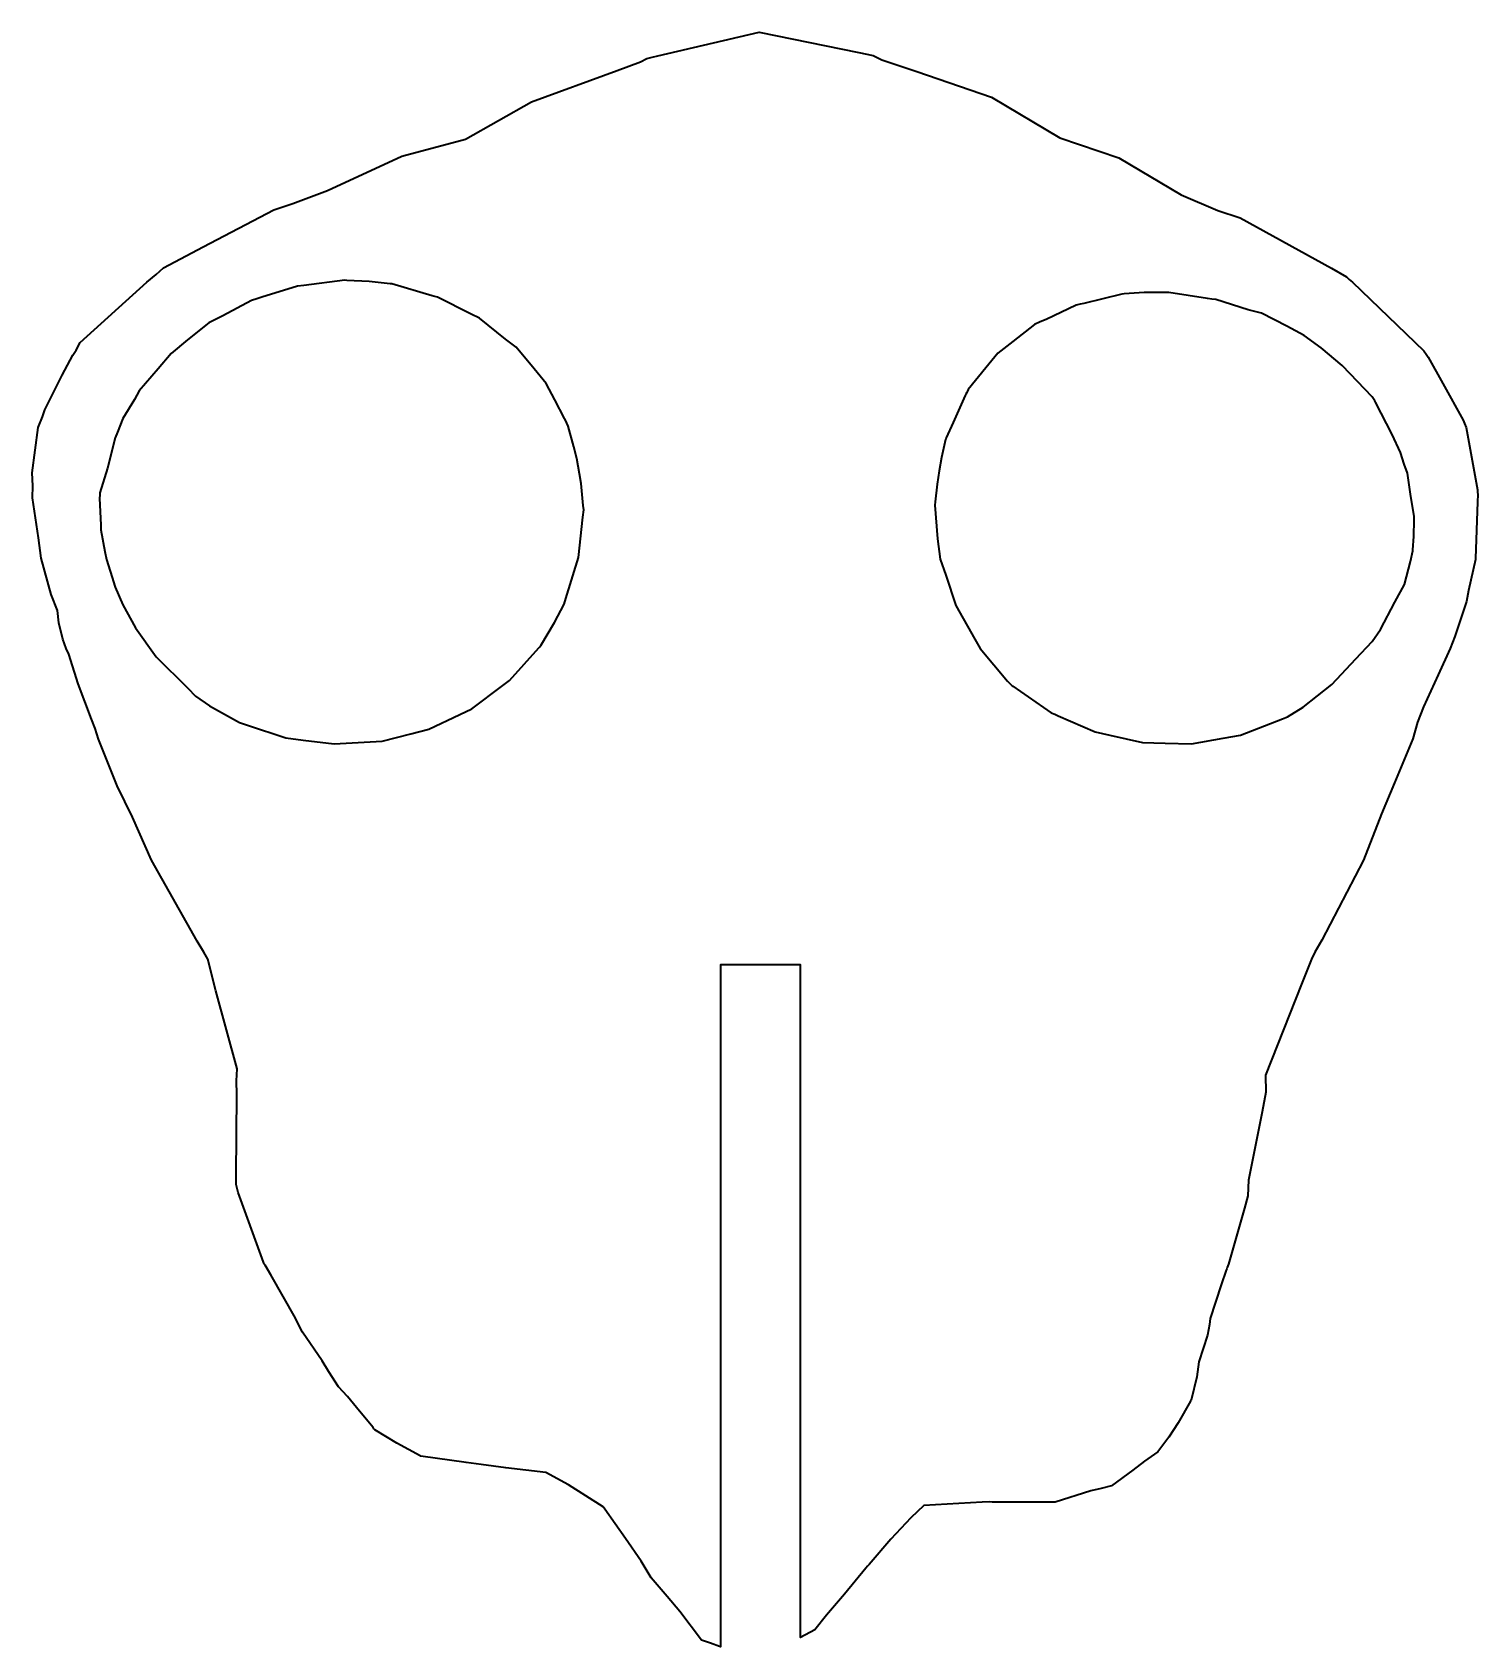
# Model space of a CAD drawing. Header units: millimetres. Extents: x -536 to 536, y -542 to 542.
# Drawn here: x -146.2 to -91.9, y -500.5 to -439.9 of the extents above; entities that cross this region are included whole.
import ezdxf

# ---------------------------------------------------------------- set-up
doc = ezdxf.new("R2010")
doc.units = ezdxf.units.MM
doc.header["$MEASUREMENT"] = 0
doc.layers.add('layer 1', color=7, linetype='Continuous')

msp = doc.modelspace()

# ---------------------------------------------------------------- linework, layer by layer
at = {"layer": 'layer 1', "color": 250, "lineweight": 35}
for points, knots in [([(-135.2947, -489.7614), (-135.2947, -489.7614), (-135.0386, -490.176), (-135.0386, -490.176), (-135.0386, -490.176), (-135.0386, -490.176), (-134.6779, -490.7438), (-134.6779, -490.7438), (-134.6779, -490.7438), (-134.6779, -490.7438), (-134.3505, -491.0964), (-134.3505, -491.0964), (-134.3505, -491.0964), (-134.3505, -491.0964), (-133.8881, -491.6523), (-133.8881, -491.6523), (-133.8881, -491.6523), (-133.8881, -491.6523), (-133.3821, -492.2698), (-133.3821, -492.2698), (-133.3821, -492.2698), (-133.3821, -492.2698), (-133.3525, -492.3122), (-133.3525, -492.3122), (-133.3525, -492.3122), (-133.3525, -492.3122), (-133.3228, -492.3546), (-133.3228, -492.3546), (-133.3228, -492.3546), (-133.3228, -492.3546), (-132.4938, -492.8572), (-132.4938, -492.8572), (-132.4938, -492.8572), (-132.4938, -492.8572), (-131.6134, -493.331), (-131.6134, -493.331), (-131.6134, -493.331), (-131.6134, -493.331), (-131.6019, -493.338), (-131.6019, -493.338), (-131.6019, -493.338), (-131.6019, -493.338), (-131.5903, -493.3449), (-131.5903, -493.3449), (-131.5903, -493.3449), (-131.5903, -493.3449), (-129.8952, -493.5765), (-129.8952, -493.5765), (-129.8952, -493.5765), (-129.8952, -493.5765), (-129.3254, -493.6535), (-129.3254, -493.6535), (-129.3254, -493.6535), (-129.3254, -493.6535), (-128.3998, -493.7838), (-128.3998, -493.7838), (-128.3998, -493.7838), (-128.3998, -493.7838), (-126.907, -493.9605), (-126.907, -493.9605), (-126.907, -493.9605), (-126.907, -493.9605), (-126.0563, -494.4228), (-126.0563, -494.4228), (-126.0563, -494.4228), (-126.0563, -494.4228), (-124.7512, -495.2493), (-124.7512, -495.2493), (-124.7512, -495.2493), (-124.7512, -495.2493), (-124.6921, -495.325), (-124.6921, -495.325), (-124.6921, -495.325), (-124.6921, -495.325), (-123.9106, -496.4262), (-123.9106, -496.4262), (-123.9106, -496.4262), (-123.9106, -496.4262), (-123.33, -497.284), (-123.33, -497.284), (-123.33, -497.284), (-123.33, -497.284), (-122.9432, -497.91), (-122.9432, -497.91), (-122.9432, -497.91), (-122.9432, -497.91), (-122.3507, -498.6064), (-122.3507, -498.6064), (-122.3507, -498.6064), (-122.3507, -498.6064), (-121.8708, -499.1738), (-121.8708, -499.1738), (-121.8708, -499.1738), (-121.8708, -499.1738), (-121.0579, -500.2464), (-121.0579, -500.2464), (-121.0579, -500.2464), (-121.0579, -500.2464), (-120.7211, -500.3659), (-120.7211, -500.3659), (-120.7211, -500.3659), (-120.7211, -500.3659), (-120.3844, -500.4854), (-120.3844, -500.4854), (-120.3844, -500.4854), (-120.3844, -500.4854), (-120.3485, -500.4946), (-120.3485, -500.4946), (-120.3485, -500.4946), (-120.3485, -500.4946), (-120.3485, -474.9011), (-120.3485, -474.9011), (-120.3485, -474.9011), (-120.3485, -474.9011), (-117.3485, -474.9011), (-117.3485, -474.9011), (-117.3485, -474.9011), (-117.3485, -474.9011), (-117.3485, -500.145), (-117.3485, -500.145), (-117.3485, -500.145), (-117.3485, -500.145), (-116.8101, -499.8653), (-116.8101, -499.8653), (-116.8101, -499.8653), (-116.8101, -499.8653), (-116.37, -499.3105), (-116.37, -499.3105), (-116.37, -499.3105), (-116.37, -499.3105), (-115.6895, -498.5224), (-115.6895, -498.5224), (-115.6895, -498.5224), (-115.6895, -498.5224), (-114.8964, -497.5428), (-114.8964, -497.5428), (-114.8964, -497.5428), (-114.8964, -497.5428), (-114.8351, -497.4741), (-114.8351, -497.4741), (-114.8351, -497.4741), (-114.8351, -497.4741), (-114.7737, -497.4052), (-114.7737, -497.4052), (-114.7737, -497.4052), (-114.7737, -497.4052), (-113.9509, -496.4567), (-113.9509, -496.4567), (-113.9509, -496.4567), (-113.9509, -496.4567), (-113.2039, -495.6511), (-113.2039, -495.6511), (-113.2039, -495.6511), (-113.2039, -495.6511), (-112.7232, -495.1901), (-112.7232, -495.1901), (-112.7232, -495.1901), (-112.7232, -495.1901), (-110.5261, -495.069), (-110.5261, -495.069), (-110.5261, -495.069), (-110.5261, -495.069), (-110.2472, -495.0614), (-110.2472, -495.0614), (-110.2472, -495.0614), (-110.2472, -495.0614), (-110.1492, -495.0664), (-110.1492, -495.0664), (-110.1492, -495.0664), (-110.1492, -495.0664), (-110.0512, -495.0714), (-110.0512, -495.0714), (-110.0512, -495.0714), (-110.0512, -495.0714), (-107.7894, -495.0661), (-107.7894, -495.0661), (-107.7894, -495.0661), (-107.7894, -495.0661), (-106.4477, -494.643), (-106.4477, -494.643), (-106.4477, -494.643), (-106.4477, -494.643), (-106.061, -494.5488), (-106.061, -494.5488), (-106.061, -494.5488), (-106.061, -494.5488), (-105.6743, -494.4545), (-105.6743, -494.4545), (-105.6743, -494.4545), (-105.6743, -494.4545), (-104.881, -493.8609), (-104.881, -493.8609), (-104.881, -493.8609), (-104.881, -493.8609), (-104.4388, -493.5267), (-104.4388, -493.5267), (-104.4388, -493.5267), (-104.4388, -493.5267), (-103.9357, -493.1728), (-103.9357, -493.1728), (-103.9357, -493.1728), (-103.9357, -493.1728), (-103.5199, -492.6253), (-103.5199, -492.6253), (-103.5199, -492.6253), (-103.5199, -492.6253), (-103.1753, -492.095), (-103.1753, -492.095), (-103.1753, -492.095), (-103.1753, -492.095), (-102.7117, -491.2741), (-102.7117, -491.2741), (-102.7117, -491.2741), (-102.7117, -491.2741), (-102.6918, -491.2365), (-102.6918, -491.2365), (-102.6918, -491.2365), (-102.6918, -491.2365), (-102.4741, -490.357), (-102.4741, -490.357), (-102.4741, -490.357), (-102.4741, -490.357), (-102.3947, -489.8038), (-102.3947, -489.8038), (-102.3947, -489.8038), (-102.3947, -489.8038), (-102.073, -488.7971), (-102.073, -488.7971), (-102.073, -488.7971), (-102.073, -488.7971), (-101.9998, -488.4029), (-101.9998, -488.4029), (-101.9998, -488.4029), (-101.9998, -488.4029), (-101.9771, -488.1729), (-101.9771, -488.1729), (-101.9771, -488.1729), (-101.9771, -488.1729), (-101.5655, -486.9132), (-101.5655, -486.9132), (-101.5655, -486.9132), (-101.5655, -486.9132), (-101.3717, -486.3591), (-101.3717, -486.3591), (-101.3717, -486.3591), (-101.3717, -486.3591), (-101.351, -486.3088), (-101.351, -486.3088), (-101.351, -486.3088), (-101.351, -486.3088), (-101.3303, -486.2586), (-101.3303, -486.2586), (-101.3303, -486.2586), (-101.3303, -486.2586), (-101.286, -486.129), (-101.286, -486.129), (-101.286, -486.129), (-101.286, -486.129), (-100.6868, -484.036), (-100.6868, -484.036), (-100.6868, -484.036), (-100.6868, -484.036), (-100.5653, -483.5699), (-100.5653, -483.5699), (-100.5653, -483.5699), (-100.5653, -483.5699), (-100.5384, -482.9788), (-100.5384, -482.9788), (-100.5384, -482.9788), (-100.5384, -482.9788), (-100.0261, -480.4146), (-100.0261, -480.4146), (-100.0261, -480.4146), (-100.0261, -480.4146), (-99.8883, -479.6748), (-99.8883, -479.6748), (-99.8883, -479.6748), (-99.8883, -479.6748), (-99.8986, -479.0354), (-99.8986, -479.0354), (-99.8986, -479.0354), (-99.8986, -479.0354), (-98.5409, -475.6212), (-98.5409, -475.6212), (-98.5409, -475.6212), (-98.5409, -475.6212), (-98.1645, -474.6809), (-98.1645, -474.6809), (-98.1645, -474.6809), (-98.1645, -474.6809), (-98.0403, -474.4215), (-98.0403, -474.4215), (-98.0403, -474.4215), (-98.0403, -474.4215), (-97.7874, -473.9702), (-97.7874, -473.9702), (-97.7874, -473.9702), (-97.7874, -473.9702), (-96.2233, -470.9707), (-96.2233, -470.9707), (-96.2233, -470.9707), (-96.2233, -470.9707), (-95.5471, -469.2229), (-95.5471, -469.2229), (-95.5471, -469.2229), (-95.5471, -469.2229), (-95.0512, -468.0654), (-95.0512, -468.0654), (-95.0512, -468.0654), (-95.0512, -468.0654), (-94.3691, -466.4075), (-94.3691, -466.4075), (-94.3691, -466.4075), (-94.3691, -466.4075), (-94.1976, -465.7909), (-94.1976, -465.7909), (-94.1976, -465.7909), (-94.1976, -465.7909), (-93.9681, -465.2033), (-93.9681, -465.2033), (-93.9681, -465.2033), (-93.9681, -465.2033), (-93.4151, -464.0097), (-93.4151, -464.0097), (-93.4151, -464.0097), (-93.4151, -464.0097), (-92.9726, -463.0184), (-92.9726, -463.0184), (-92.9726, -463.0184), (-92.9726, -463.0184), (-92.7955, -462.5683), (-92.7955, -462.5683), (-92.7955, -462.5683), (-92.7955, -462.5683), (-92.5448, -461.8223), (-92.5448, -461.8223), (-92.5448, -461.8223), (-92.5448, -461.8223), (-92.3547, -461.2551), (-92.3547, -461.2551), (-92.3547, -461.2551), (-92.3547, -461.2551), (-92.2818, -460.8453), (-92.2818, -460.8453), (-92.2818, -460.8453), (-92.2818, -460.8453), (-92.0132, -459.6828), (-92.0132, -459.6828), (-92.0132, -459.6828), (-92.0132, -459.6828), (-92.0114, -459.6405), (-92.0114, -459.6405), (-92.0114, -459.6405), (-92.0114, -459.6405), (-91.9443, -457.514), (-91.9443, -457.514), (-91.9443, -457.514), (-91.9443, -457.514), (-91.934, -457.2399), (-91.934, -457.2399), (-91.934, -457.2399), (-91.934, -457.2399), (-91.9392, -457.15), (-91.9392, -457.15), (-91.9392, -457.15), (-91.9392, -457.15), (-91.9429, -457.0573), (-91.9429, -457.0573), (-91.9429, -457.0573), (-91.9429, -457.0573), (-92.3667, -454.7261), (-92.3667, -454.7261), (-92.3667, -454.7261), (-92.3667, -454.7261), (-92.4333, -454.5681), (-92.4333, -454.5681), (-92.4333, -454.5681), (-92.4333, -454.5681), (-92.4559, -454.5063), (-92.4559, -454.5063), (-92.4559, -454.5063), (-92.4559, -454.5063), (-92.4785, -454.4447), (-92.4785, -454.4447), (-92.4785, -454.4447), (-92.4785, -454.4447), (-93.2404, -453.0726), (-93.2404, -453.0726), (-93.2404, -453.0726), (-93.2404, -453.0726), (-93.7946, -452.0828), (-93.7946, -452.0828), (-93.7946, -452.0828), (-93.7946, -452.0828), (-93.8677, -451.975), (-93.8677, -451.975), (-93.8677, -451.975), (-93.8677, -451.975), (-93.9503, -451.8474), (-93.9503, -451.8474), (-93.9503, -451.8474), (-93.9503, -451.8474), (-96.6367, -449.2669), (-96.6367, -449.2669), (-96.6367, -449.2669), (-96.6367, -449.2669), (-96.7534, -449.1621), (-96.7534, -449.1621), (-96.7534, -449.1621), (-96.7534, -449.1621), (-96.8052, -449.1169), (-96.8052, -449.1169), (-96.8052, -449.1169), (-96.8052, -449.1169), (-96.857, -449.0718), (-96.857, -449.0718), (-96.857, -449.0718), (-96.857, -449.0718), (-97.4257, -448.7468), (-97.4257, -448.7468), (-97.4257, -448.7468), (-97.4257, -448.7468), (-100.8491, -446.8519), (-100.8491, -446.8519), (-100.8491, -446.8519), (-100.8491, -446.8519), (-101.6794, -446.5784), (-101.6794, -446.5784), (-101.6794, -446.5784), (-101.6794, -446.5784), (-103.0598, -445.9838), (-103.0598, -445.9838), (-103.0598, -445.9838), (-103.0598, -445.9838), (-105.394, -444.6027), (-105.394, -444.6027), (-105.394, -444.6027), (-105.394, -444.6027), (-107.6194, -443.8461), (-107.6194, -443.8461), (-107.6194, -443.8461), (-107.6194, -443.8461), (-110.1731, -442.3186), (-110.1731, -442.3186), (-110.1731, -442.3186), (-110.1731, -442.3186), (-112.9861, -441.361), (-112.9861, -441.361), (-112.9861, -441.361), (-112.9861, -441.361), (-114.2905, -440.9145), (-114.2905, -440.9145), (-114.2905, -440.9145), (-114.2905, -440.9145), (-114.6175, -440.7618), (-114.6175, -440.7618), (-114.6175, -440.7618), (-114.6175, -440.7618), (-115.1566, -440.6473), (-115.1566, -440.6473), (-115.1566, -440.6473), (-115.1566, -440.6473), (-118.8912, -439.8854), (-118.8912, -439.8854), (-118.8912, -439.8854), (-118.8912, -439.8854), (-122.7, -440.7751), (-122.7, -440.7751), (-122.7, -440.7751), (-122.7, -440.7751), (-122.9067, -440.8212), (-122.9067, -440.8212), (-122.9067, -440.8212), (-122.9067, -440.8212), (-123.1133, -440.8673), (-123.1133, -440.8673), (-123.1133, -440.8673), (-123.1133, -440.8673), (-123.3511, -440.9899), (-123.3511, -440.9899), (-123.3511, -440.9899), (-123.3511, -440.9899), (-124.2221, -441.3226), (-124.2221, -441.3226), (-124.2221, -441.3226), (-124.2221, -441.3226), (-127.4435, -442.4931), (-127.4435, -442.4931), (-127.4435, -442.4931), (-127.4435, -442.4931), (-129.9126, -443.9033), (-129.9126, -443.9033), (-129.9126, -443.9033), (-129.9126, -443.9033), (-132.3065, -444.5384), (-132.3065, -444.5384), (-132.3065, -444.5384), (-132.3065, -444.5384), (-135.0991, -445.8248), (-135.0991, -445.8248), (-135.0991, -445.8248), (-135.0991, -445.8248), (-136.4012, -446.3145), (-136.4012, -446.3145), (-136.4012, -446.3145), (-136.4012, -446.3145), (-137.1112, -446.5556), (-137.1112, -446.5556), (-137.1112, -446.5556), (-137.1112, -446.5556), (-139.7599, -447.9439), (-139.7599, -447.9439), (-139.7599, -447.9439), (-139.7599, -447.9439), (-141.246, -448.7261), (-141.246, -448.7261), (-141.246, -448.7261), (-141.246, -448.7261), (-141.5266, -448.9809), (-141.5266, -448.9809), (-141.5266, -448.9809), (-141.5266, -448.9809), (-141.8781, -449.265), (-141.8781, -449.265), (-141.8781, -449.265), (-141.8781, -449.265), (-144.3728, -451.5339), (-144.3728, -451.5339), (-144.3728, -451.5339), (-144.3728, -451.5339), (-144.5318, -451.82), (-144.5318, -451.82), (-144.5318, -451.82), (-144.5318, -451.82), (-144.6483, -452.0051), (-144.6483, -452.0051), (-144.6483, -452.0051), (-144.6483, -452.0051), (-145.0454, -452.7622), (-145.0454, -452.7622), (-145.0454, -452.7622), (-145.0454, -452.7622), (-145.6981, -454.0573), (-145.6981, -454.0573), (-145.6981, -454.0573), (-145.6981, -454.0573), (-145.784, -454.322), (-145.784, -454.322), (-145.784, -454.322), (-145.784, -454.322), (-145.9495, -454.7268), (-145.9495, -454.7268), (-145.9495, -454.7268), (-145.9495, -454.7268), (-146.172, -456.4272), (-146.172, -456.4272), (-146.172, -456.4272), (-146.172, -456.4272), (-146.1572, -456.9121), (-146.1572, -456.9121), (-146.1572, -456.9121), (-146.1572, -456.9121), (-146.1601, -457.3646), (-146.1601, -457.3646), (-146.1601, -457.3646), (-146.1601, -457.3646), (-145.9346, -458.8669), (-145.9346, -458.8669), (-145.9346, -458.8669), (-145.9346, -458.8669), (-145.8381, -459.6318), (-145.8381, -459.6318), (-145.8381, -459.6318), (-145.8381, -459.6318), (-145.4596, -460.9951), (-145.4596, -460.9951), (-145.4596, -460.9951), (-145.4596, -460.9951), (-145.2325, -461.5906), (-145.2325, -461.5906), (-145.2325, -461.5906), (-145.2325, -461.5906), (-145.18, -462.06), (-145.18, -462.06), (-145.18, -462.06), (-145.18, -462.06), (-145.0286, -462.6719), (-145.0286, -462.6719), (-145.0286, -462.6719), (-145.0286, -462.6719), (-144.8952, -463.0148), (-144.8952, -463.0148), (-144.8952, -463.0148), (-144.8952, -463.0148), (-144.801, -463.2374), (-144.801, -463.2374), (-144.801, -463.2374), (-144.801, -463.2374), (-144.4536, -464.3463), (-144.4536, -464.3463), (-144.4536, -464.3463), (-144.4536, -464.3463), (-143.9476, -465.6704), (-143.9476, -465.6704), (-143.9476, -465.6704), (-143.9476, -465.6704), (-143.8151, -466.0241), (-143.8151, -466.0241), (-143.8151, -466.0241), (-143.8151, -466.0241), (-143.6903, -466.4273), (-143.6903, -466.4273), (-143.6903, -466.4273), (-143.6903, -466.4273), (-142.9857, -468.1691), (-142.9857, -468.1691), (-142.9857, -468.1691), (-142.9857, -468.1691), (-142.4155, -469.3569), (-142.4155, -469.3569), (-142.4155, -469.3569), (-142.4155, -469.3569), (-141.7028, -470.9647), (-141.7028, -470.9647), (-141.7028, -470.9647), (-141.7028, -470.9647), (-139.9895, -474.0007), (-139.9895, -474.0007), (-139.9895, -474.0007), (-139.9895, -474.0007), (-139.7343, -474.4218), (-139.7343, -474.4218), (-139.7343, -474.4218), (-139.7343, -474.4218), (-139.584, -474.6792), (-139.584, -474.6792), (-139.584, -474.6792), (-139.584, -474.6792), (-139.2836, -475.8728), (-139.2836, -475.8728), (-139.2836, -475.8728), (-139.2836, -475.8728), (-138.4861, -478.7991), (-138.4861, -478.7991), (-138.4861, -478.7991), (-138.4861, -478.7991), (-138.5141, -479.2488), (-138.5141, -479.2488), (-138.5141, -479.2488), (-138.5141, -479.2488), (-138.4994, -479.7656), (-138.4994, -479.7656), (-138.4994, -479.7656), (-138.4994, -479.7656), (-138.5216, -482.7994), (-138.5216, -482.7994), (-138.5216, -482.7994), (-138.5216, -482.7994), (-138.5243, -483.1422), (-138.5243, -483.1422), (-138.5243, -483.1422), (-138.5243, -483.1422), (-138.4454, -483.4472), (-138.4454, -483.4472), (-138.4454, -483.4472), (-138.4454, -483.4472), (-137.4951, -486.0629), (-137.4951, -486.0629), (-137.4951, -486.0629), (-137.4951, -486.0629), (-137.4807, -486.0929), (-137.4807, -486.0929), (-137.4807, -486.0929), (-137.4807, -486.0929), (-137.4664, -486.1229), (-137.4664, -486.1229), (-137.4664, -486.1229), (-137.4664, -486.1229), (-137.4519, -486.1479), (-137.4519, -486.1479), (-137.4519, -486.1479), (-137.4519, -486.1479), (-137.4374, -486.1728), (-137.4374, -486.1728), (-137.4374, -486.1728), (-137.4374, -486.1728), (-137.2271, -486.536), (-137.2271, -486.536), (-137.2271, -486.536), (-137.2271, -486.536), (-136.2917, -488.1597), (-136.2917, -488.1597), (-136.2917, -488.1597), (-136.2917, -488.1597), (-136.1897, -488.379), (-136.1897, -488.379), (-136.1897, -488.379), (-136.1897, -488.379), (-136.0283, -488.6851), (-136.0283, -488.6851), (-136.0283, -488.6851), (-136.0283, -488.6851), (-135.2947, -489.7614), (-135.2947, -489.7614)], [0, 0, 0, 0, 0.0056497, 0.0056497, 0.0056497, 0.0056497, 0.0112994, 0.0112994, 0.0112994, 0.0112994, 0.0169492, 0.0169492, 0.0169492, 0.0169492, 0.0225989, 0.0225989, 0.0225989, 0.0225989, 0.0282486, 0.0282486, 0.0282486, 0.0282486, 0.0338983, 0.0338983, 0.0338983, 0.0338983, 0.039548, 0.039548, 0.039548, 0.039548, 0.0451977, 0.0451977, 0.0451977, 0.0451977, 0.0508475, 0.0508475, 0.0508475, 0.0508475, 0.0564972, 0.0564972, 0.0564972, 0.0564972, 0.0621469, 0.0621469, 0.0621469, 0.0621469, 0.0677966, 0.0677966, 0.0677966, 0.0677966, 0.0734463, 0.0734463, 0.0734463, 0.0734463, 0.079096, 0.079096, 0.079096, 0.079096, 0.0847458, 0.0847458, 0.0847458, 0.0847458, 0.0903955, 0.0903955, 0.0903955, 0.0903955, 0.0960452, 0.0960452, 0.0960452, 0.0960452, 0.1016949, 0.1016949, 0.1016949, 0.1016949, 0.1073446, 0.1073446, 0.1073446, 0.1073446, 0.1129944, 0.1129944, 0.1129944, 0.1129944, 0.1186441, 0.1186441, 0.1186441, 0.1186441, 0.1242938, 0.1242938, 0.1242938, 0.1242938, 0.1299435, 0.1299435, 0.1299435, 0.1299435, 0.1355932, 0.1355932, 0.1355932, 0.1355932, 0.1412429, 0.1412429, 0.1412429, 0.1412429, 0.1468927, 0.1468927, 0.1468927, 0.1468927, 0.1525424, 0.1525424, 0.1525424, 0.1525424, 0.1581921, 0.1581921, 0.1581921, 0.1581921, 0.1638418, 0.1638418, 0.1638418, 0.1638418, 0.1694915, 0.1694915, 0.1694915, 0.1694915, 0.1751412, 0.1751412, 0.1751412, 0.1751412, 0.180791, 0.180791, 0.180791, 0.180791, 0.1864407, 0.1864407, 0.1864407, 0.1864407, 0.1920904, 0.1920904, 0.1920904, 0.1920904, 0.1977401, 0.1977401, 0.1977401, 0.1977401, 0.2033898, 0.2033898, 0.2033898, 0.2033898, 0.2090395, 0.2090395, 0.2090395, 0.2090395, 0.2146893, 0.2146893, 0.2146893, 0.2146893, 0.220339, 0.220339, 0.220339, 0.220339, 0.2259887, 0.2259887, 0.2259887, 0.2259887, 0.2316384, 0.2316384, 0.2316384, 0.2316384, 0.2372881, 0.2372881, 0.2372881, 0.2372881, 0.2429379, 0.2429379, 0.2429379, 0.2429379, 0.2485876, 0.2485876, 0.2485876, 0.2485876, 0.2542373, 0.2542373, 0.2542373, 0.2542373, 0.259887, 0.259887, 0.259887, 0.259887, 0.2655367, 0.2655367, 0.2655367, 0.2655367, 0.2711864, 0.2711864, 0.2711864, 0.2711864, 0.2768362, 0.2768362, 0.2768362, 0.2768362, 0.2824859, 0.2824859, 0.2824859, 0.2824859, 0.2881356, 0.2881356, 0.2881356, 0.2881356, 0.2937853, 0.2937853, 0.2937853, 0.2937853, 0.299435, 0.299435, 0.299435, 0.299435, 0.3050847, 0.3050847, 0.3050847, 0.3050847, 0.3107345, 0.3107345, 0.3107345, 0.3107345, 0.3163842, 0.3163842, 0.3163842, 0.3163842, 0.3220339, 0.3220339, 0.3220339, 0.3220339, 0.3276836, 0.3276836, 0.3276836, 0.3276836, 0.3333333, 0.3333333, 0.3333333, 0.3333333, 0.3389831, 0.3389831, 0.3389831, 0.3389831, 0.3446328, 0.3446328, 0.3446328, 0.3446328, 0.3502825, 0.3502825, 0.3502825, 0.3502825, 0.3559322, 0.3559322, 0.3559322, 0.3559322, 0.3615819, 0.3615819, 0.3615819, 0.3615819, 0.3672316, 0.3672316, 0.3672316, 0.3672316, 0.3728814, 0.3728814, 0.3728814, 0.3728814, 0.3785311, 0.3785311, 0.3785311, 0.3785311, 0.3841808, 0.3841808, 0.3841808, 0.3841808, 0.3898305, 0.3898305, 0.3898305, 0.3898305, 0.3954802, 0.3954802, 0.3954802, 0.3954802, 0.4011299, 0.4011299, 0.4011299, 0.4011299, 0.4067797, 0.4067797, 0.4067797, 0.4067797, 0.4124294, 0.4124294, 0.4124294, 0.4124294, 0.4180791, 0.4180791, 0.4180791, 0.4180791, 0.4237288, 0.4237288, 0.4237288, 0.4237288, 0.4293785, 0.4293785, 0.4293785, 0.4293785, 0.4350282, 0.4350282, 0.4350282, 0.4350282, 0.440678, 0.440678, 0.440678, 0.440678, 0.4463277, 0.4463277, 0.4463277, 0.4463277, 0.4519774, 0.4519774, 0.4519774, 0.4519774, 0.4576271, 0.4576271, 0.4576271, 0.4576271, 0.4632768, 0.4632768, 0.4632768, 0.4632768, 0.4689266, 0.4689266, 0.4689266, 0.4689266, 0.4745763, 0.4745763, 0.4745763, 0.4745763, 0.480226, 0.480226, 0.480226, 0.480226, 0.4858757, 0.4858757, 0.4858757, 0.4858757, 0.4915254, 0.4915254, 0.4915254, 0.4915254, 0.4971751, 0.4971751, 0.4971751, 0.4971751, 0.5028249, 0.5028249, 0.5028249, 0.5028249, 0.5084746, 0.5084746, 0.5084746, 0.5084746, 0.5141243, 0.5141243, 0.5141243, 0.5141243, 0.519774, 0.519774, 0.519774, 0.519774, 0.5254237, 0.5254237, 0.5254237, 0.5254237, 0.5310734, 0.5310734, 0.5310734, 0.5310734, 0.5367232, 0.5367232, 0.5367232, 0.5367232, 0.5423729, 0.5423729, 0.5423729, 0.5423729, 0.5480226, 0.5480226, 0.5480226, 0.5480226, 0.5536723, 0.5536723, 0.5536723, 0.5536723, 0.559322, 0.559322, 0.559322, 0.559322, 0.5649718, 0.5649718, 0.5649718, 0.5649718, 0.5706215, 0.5706215, 0.5706215, 0.5706215, 0.5762712, 0.5762712, 0.5762712, 0.5762712, 0.5819209, 0.5819209, 0.5819209, 0.5819209, 0.5875706, 0.5875706, 0.5875706, 0.5875706, 0.5932203, 0.5932203, 0.5932203, 0.5932203, 0.5988701, 0.5988701, 0.5988701, 0.5988701, 0.6045198, 0.6045198, 0.6045198, 0.6045198, 0.6101695, 0.6101695, 0.6101695, 0.6101695, 0.6158192, 0.6158192, 0.6158192, 0.6158192, 0.6214689, 0.6214689, 0.6214689, 0.6214689, 0.6271186, 0.6271186, 0.6271186, 0.6271186, 0.6327684, 0.6327684, 0.6327684, 0.6327684, 0.6384181, 0.6384181, 0.6384181, 0.6384181, 0.6440678, 0.6440678, 0.6440678, 0.6440678, 0.6497175, 0.6497175, 0.6497175, 0.6497175, 0.6553672, 0.6553672, 0.6553672, 0.6553672, 0.6610169, 0.6610169, 0.6610169, 0.6610169, 0.6666667, 0.6666667, 0.6666667, 0.6666667, 0.6723164, 0.6723164, 0.6723164, 0.6723164, 0.6779661, 0.6779661, 0.6779661, 0.6779661, 0.6836158, 0.6836158, 0.6836158, 0.6836158, 0.6892655, 0.6892655, 0.6892655, 0.6892655, 0.6949153, 0.6949153, 0.6949153, 0.6949153, 0.700565, 0.700565, 0.700565, 0.700565, 0.7062147, 0.7062147, 0.7062147, 0.7062147, 0.7118644, 0.7118644, 0.7118644, 0.7118644, 0.7175141, 0.7175141, 0.7175141, 0.7175141, 0.7231638, 0.7231638, 0.7231638, 0.7231638, 0.7288136, 0.7288136, 0.7288136, 0.7288136, 0.7344633, 0.7344633, 0.7344633, 0.7344633, 0.740113, 0.740113, 0.740113, 0.740113, 0.7457627, 0.7457627, 0.7457627, 0.7457627, 0.7514124, 0.7514124, 0.7514124, 0.7514124, 0.7570621, 0.7570621, 0.7570621, 0.7570621, 0.7627119, 0.7627119, 0.7627119, 0.7627119, 0.7683616, 0.7683616, 0.7683616, 0.7683616, 0.7740113, 0.7740113, 0.7740113, 0.7740113, 0.779661, 0.779661, 0.779661, 0.779661, 0.7853107, 0.7853107, 0.7853107, 0.7853107, 0.7909605, 0.7909605, 0.7909605, 0.7909605, 0.7966102, 0.7966102, 0.7966102, 0.7966102, 0.8022599, 0.8022599, 0.8022599, 0.8022599, 0.8079096, 0.8079096, 0.8079096, 0.8079096, 0.8135593, 0.8135593, 0.8135593, 0.8135593, 0.819209, 0.819209, 0.819209, 0.819209, 0.8248588, 0.8248588, 0.8248588, 0.8248588, 0.8305085, 0.8305085, 0.8305085, 0.8305085, 0.8361582, 0.8361582, 0.8361582, 0.8361582, 0.8418079, 0.8418079, 0.8418079, 0.8418079, 0.8474576, 0.8474576, 0.8474576, 0.8474576, 0.8531073, 0.8531073, 0.8531073, 0.8531073, 0.8587571, 0.8587571, 0.8587571, 0.8587571, 0.8644068, 0.8644068, 0.8644068, 0.8644068, 0.8700565, 0.8700565, 0.8700565, 0.8700565, 0.8757062, 0.8757062, 0.8757062, 0.8757062, 0.8813559, 0.8813559, 0.8813559, 0.8813559, 0.8870056, 0.8870056, 0.8870056, 0.8870056, 0.8926554, 0.8926554, 0.8926554, 0.8926554, 0.8983051, 0.8983051, 0.8983051, 0.8983051, 0.9039548, 0.9039548, 0.9039548, 0.9039548, 0.9096045, 0.9096045, 0.9096045, 0.9096045, 0.9152542, 0.9152542, 0.9152542, 0.9152542, 0.920904, 0.920904, 0.920904, 0.920904, 0.9265537, 0.9265537, 0.9265537, 0.9265537, 0.9322034, 0.9322034, 0.9322034, 0.9322034, 0.9378531, 0.9378531, 0.9378531, 0.9378531, 0.9435028, 0.9435028, 0.9435028, 0.9435028, 0.9491525, 0.9491525, 0.9491525, 0.9491525, 0.9548023, 0.9548023, 0.9548023, 0.9548023, 0.960452, 0.960452, 0.960452, 0.960452, 0.9661017, 0.9661017, 0.9661017, 0.9661017, 0.9717514, 0.9717514, 0.9717514, 0.9717514, 0.9774011, 0.9774011, 0.9774011, 0.9774011, 0.9830508, 0.9830508, 0.9830508, 0.9830508, 0.9887006, 0.9887006, 0.9887006, 0.9887006, 1, 1, 1, 1]), ([(-131.1649, -449.7767), (-131.1649, -449.7767), (-131.0656, -449.8035), (-131.0656, -449.8035), (-131.0656, -449.8035), (-131.0656, -449.8035), (-130.9663, -449.8303), (-130.9663, -449.8303), (-130.9663, -449.8303), (-130.9663, -449.8303), (-129.6989, -450.4682), (-129.6989, -450.4682), (-129.6989, -450.4682), (-129.6989, -450.4682), (-129.3928, -450.6207), (-129.3928, -450.6207), (-129.3928, -450.6207), (-129.3928, -450.6207), (-128.4094, -451.402), (-128.4094, -451.402), (-128.4094, -451.402), (-128.4094, -451.402), (-128.02, -451.7097), (-128.02, -451.7097), (-128.02, -451.7097), (-128.02, -451.7097), (-127.3448, -452.5215), (-127.3448, -452.5215), (-127.3448, -452.5215), (-127.3448, -452.5215), (-126.8939, -453.0648), (-126.8939, -453.0648), (-126.8939, -453.0648), (-126.8939, -453.0648), (-126.5624, -453.6899), (-126.5624, -453.6899), (-126.5624, -453.6899), (-126.5624, -453.6899), (-126.2012, -454.3801), (-126.2012, -454.3801), (-126.2012, -454.3801), (-126.2012, -454.3801), (-126.157, -454.4731), (-126.157, -454.4731), (-126.157, -454.4731), (-126.157, -454.4731), (-126.1128, -454.5661), (-126.1128, -454.5661), (-126.1128, -454.5661), (-126.1128, -454.5661), (-126.0638, -454.6689), (-126.0638, -454.6689), (-126.0638, -454.6689), (-126.0638, -454.6689), (-125.8505, -455.446), (-125.8505, -455.446), (-125.8505, -455.446), (-125.8505, -455.446), (-125.7429, -455.8875), (-125.7429, -455.8875), (-125.7429, -455.8875), (-125.7429, -455.8875), (-125.6831, -456.1741), (-125.6831, -456.1741), (-125.6831, -456.1741), (-125.6831, -456.1741), (-125.6338, -456.4616), (-125.6338, -456.4616), (-125.6338, -456.4616), (-125.6338, -456.4616), (-125.5822, -456.8275), (-125.5822, -456.8275), (-125.5822, -456.8275), (-125.5822, -456.8275), (-125.4965, -457.6458), (-125.4965, -457.6458), (-125.4965, -457.6458), (-125.4965, -457.6458), (-125.4815, -457.8073), (-125.4815, -457.8073), (-125.4815, -457.8073), (-125.4815, -457.8073), (-125.5124, -458.0921), (-125.5124, -458.0921), (-125.5124, -458.0921), (-125.5124, -458.0921), (-125.674, -459.6052), (-125.674, -459.6052), (-125.674, -459.6052), (-125.674, -459.6052), (-126.1479, -461.1422), (-126.1479, -461.1422), (-126.1479, -461.1422), (-126.1479, -461.1422), (-126.2132, -461.3529), (-126.2132, -461.3529), (-126.2132, -461.3529), (-126.2132, -461.3529), (-126.5791, -462.0437), (-126.5791, -462.0437), (-126.5791, -462.0437), (-126.5791, -462.0437), (-127.0865, -462.9113), (-127.0865, -462.9113), (-127.0865, -462.9113), (-127.0865, -462.9113), (-127.1258, -462.9549), (-127.1258, -462.9549), (-127.1258, -462.9549), (-127.1258, -462.9549), (-127.1651, -462.9985), (-127.1651, -462.9985), (-127.1651, -462.9985), (-127.1651, -462.9985), (-128.2614, -464.2193), (-128.2614, -464.2193), (-128.2614, -464.2193), (-128.2614, -464.2193), (-128.5119, -464.4062), (-128.5119, -464.4062), (-128.5119, -464.4062), (-128.5119, -464.4062), (-129.6814, -465.2783), (-129.6814, -465.2783), (-129.6814, -465.2783), (-129.6814, -465.2783), (-130.1315, -465.493), (-130.1315, -465.493), (-130.1315, -465.493), (-130.1315, -465.493), (-131.2956, -466.0466), (-131.2956, -466.0466), (-131.2956, -466.0466), (-131.2956, -466.0466), (-131.9707, -466.2202), (-131.9707, -466.2202), (-131.9707, -466.2202), (-131.9707, -466.2202), (-133.0386, -466.4936), (-133.0386, -466.4936), (-133.0386, -466.4936), (-133.0386, -466.4936), (-133.9503, -466.5513), (-133.9503, -466.5513), (-133.9503, -466.5513), (-133.9503, -466.5513), (-134.8424, -466.6046), (-134.8424, -466.6046), (-134.8424, -466.6046), (-134.8424, -466.6046), (-136.0056, -466.4608), (-136.0056, -466.4608), (-136.0056, -466.4608), (-136.0056, -466.4608), (-136.6575, -466.3746), (-136.6575, -466.3746), (-136.6575, -466.3746), (-136.6575, -466.3746), (-138.0912, -465.8996), (-138.0912, -465.8996), (-138.0912, -465.8996), (-138.0912, -465.8996), (-138.402, -465.7995), (-138.402, -465.7995), (-138.402, -465.7995), (-138.402, -465.7995), (-139.5251, -465.1746), (-139.5251, -465.1746), (-139.5251, -465.1746), (-139.5251, -465.1746), (-140.0464, -464.8056), (-140.0464, -464.8056), (-140.0464, -464.8056), (-140.0464, -464.8056), (-140.3382, -464.5105), (-140.3382, -464.5105), (-140.3382, -464.5105), (-140.3382, -464.5105), (-141.5226, -463.3366), (-141.5226, -463.3366), (-141.5226, -463.3366), (-141.5226, -463.3366), (-142.3051, -462.2426), (-142.3051, -462.2426), (-142.3051, -462.2426), (-142.3051, -462.2426), (-142.7725, -461.3846), (-142.7725, -461.3846), (-142.7725, -461.3846), (-142.7725, -461.3846), (-143.0614, -460.7211), (-143.0614, -460.7211), (-143.0614, -460.7211), (-143.0614, -460.7211), (-143.0901, -460.6373), (-143.0901, -460.6373), (-143.0901, -460.6373), (-143.0901, -460.6373), (-143.1188, -460.5534), (-143.1188, -460.5534), (-143.1188, -460.5534), (-143.1188, -460.5534), (-143.3934, -459.6751), (-143.3934, -459.6751), (-143.3934, -459.6751), (-143.3934, -459.6751), (-143.4526, -459.3763), (-143.4526, -459.3763), (-143.4526, -459.3763), (-143.4526, -459.3763), (-143.6001, -458.5687), (-143.6001, -458.5687), (-143.6001, -458.5687), (-143.6001, -458.5687), (-143.6015, -458.3952), (-143.6015, -458.3952), (-143.6015, -458.3952), (-143.6015, -458.3952), (-143.6465, -457.3799), (-143.6465, -457.3799), (-143.6465, -457.3799), (-143.6465, -457.3799), (-143.6405, -457.2583), (-143.6405, -457.2583), (-143.6405, -457.2583), (-143.6405, -457.2583), (-143.6318, -457.1695), (-143.6318, -457.1695), (-143.6318, -457.1695), (-143.6318, -457.1695), (-143.3504, -456.2512), (-143.3504, -456.2512), (-143.3504, -456.2512), (-143.3504, -456.2512), (-143.0567, -455.1079), (-143.0567, -455.1079), (-143.0567, -455.1079), (-143.0567, -455.1079), (-142.9772, -454.8948), (-142.9772, -454.8948), (-142.9772, -454.8948), (-142.9772, -454.8948), (-142.7752, -454.3883), (-142.7752, -454.3883), (-142.7752, -454.3883), (-142.7752, -454.3883), (-142.3429, -453.6664), (-142.3429, -453.6664), (-142.3429, -453.6664), (-142.3429, -453.6664), (-142.1562, -453.351), (-142.1562, -453.351), (-142.1562, -453.351), (-142.1562, -453.351), (-141.445, -452.5179), (-141.445, -452.5179), (-141.445, -452.5179), (-141.445, -452.5179), (-140.963, -451.9465), (-140.963, -451.9465), (-140.963, -451.9465), (-140.963, -451.9465), (-140.345, -451.4337), (-140.345, -451.4337), (-140.345, -451.4337), (-140.345, -451.4337), (-139.5486, -450.794), (-139.5486, -450.794), (-139.5486, -450.794), (-139.5486, -450.794), (-139.0285, -450.5295), (-139.0285, -450.5295), (-139.0285, -450.5295), (-139.0285, -450.5295), (-137.9433, -449.9512), (-137.9433, -449.9512), (-137.9433, -449.9512), (-137.9433, -449.9512), (-137.7523, -449.8931), (-137.7523, -449.8931), (-137.7523, -449.8931), (-137.7523, -449.8931), (-137.5613, -449.8352), (-137.5613, -449.8352), (-137.5613, -449.8352), (-137.5613, -449.8352), (-136.2233, -449.4119), (-136.2233, -449.4119), (-136.2233, -449.4119), (-136.2233, -449.4119), (-135.9877, -449.3924), (-135.9877, -449.3924), (-135.9877, -449.3924), (-135.9877, -449.3924), (-134.4459, -449.1951), (-134.4459, -449.1951), (-134.4459, -449.1951), (-134.4459, -449.1951), (-134.3672, -449.2003), (-134.3672, -449.2003), (-134.3672, -449.2003), (-134.3672, -449.2003), (-133.5353, -449.2414), (-133.5353, -449.2414), (-133.5353, -449.2414), (-133.5353, -449.2414), (-132.7453, -449.3282), (-132.7453, -449.3282), (-132.7453, -449.3282), (-132.7453, -449.3282), (-132.6748, -449.3341), (-132.6748, -449.3341), (-132.6748, -449.3341), (-132.6748, -449.3341), (-131.1649, -449.7767), (-131.1649, -449.7767)], [0, 0, 0, 0, 0.0125, 0.0125, 0.0125, 0.0125, 0.025, 0.025, 0.025, 0.025, 0.0375, 0.0375, 0.0375, 0.0375, 0.05, 0.05, 0.05, 0.05, 0.0625, 0.0625, 0.0625, 0.0625, 0.075, 0.075, 0.075, 0.075, 0.0875, 0.0875, 0.0875, 0.0875, 0.1, 0.1, 0.1, 0.1, 0.1125, 0.1125, 0.1125, 0.1125, 0.125, 0.125, 0.125, 0.125, 0.1375, 0.1375, 0.1375, 0.1375, 0.15, 0.15, 0.15, 0.15, 0.1625, 0.1625, 0.1625, 0.1625, 0.175, 0.175, 0.175, 0.175, 0.1875, 0.1875, 0.1875, 0.1875, 0.2, 0.2, 0.2, 0.2, 0.2125, 0.2125, 0.2125, 0.2125, 0.225, 0.225, 0.225, 0.225, 0.2375, 0.2375, 0.2375, 0.2375, 0.25, 0.25, 0.25, 0.25, 0.2625, 0.2625, 0.2625, 0.2625, 0.275, 0.275, 0.275, 0.275, 0.2875, 0.2875, 0.2875, 0.2875, 0.3, 0.3, 0.3, 0.3, 0.3125, 0.3125, 0.3125, 0.3125, 0.325, 0.325, 0.325, 0.325, 0.3375, 0.3375, 0.3375, 0.3375, 0.35, 0.35, 0.35, 0.35, 0.3625, 0.3625, 0.3625, 0.3625, 0.375, 0.375, 0.375, 0.375, 0.3875, 0.3875, 0.3875, 0.3875, 0.4, 0.4, 0.4, 0.4, 0.4125, 0.4125, 0.4125, 0.4125, 0.425, 0.425, 0.425, 0.425, 0.4375, 0.4375, 0.4375, 0.4375, 0.45, 0.45, 0.45, 0.45, 0.4625, 0.4625, 0.4625, 0.4625, 0.475, 0.475, 0.475, 0.475, 0.4875, 0.4875, 0.4875, 0.4875, 0.5, 0.5, 0.5, 0.5, 0.5125, 0.5125, 0.5125, 0.5125, 0.525, 0.525, 0.525, 0.525, 0.5375, 0.5375, 0.5375, 0.5375, 0.55, 0.55, 0.55, 0.55, 0.5625, 0.5625, 0.5625, 0.5625, 0.575, 0.575, 0.575, 0.575, 0.5875, 0.5875, 0.5875, 0.5875, 0.6, 0.6, 0.6, 0.6, 0.6125, 0.6125, 0.6125, 0.6125, 0.625, 0.625, 0.625, 0.625, 0.6375, 0.6375, 0.6375, 0.6375, 0.65, 0.65, 0.65, 0.65, 0.6625, 0.6625, 0.6625, 0.6625, 0.675, 0.675, 0.675, 0.675, 0.6875, 0.6875, 0.6875, 0.6875, 0.7, 0.7, 0.7, 0.7, 0.7125, 0.7125, 0.7125, 0.7125, 0.725, 0.725, 0.725, 0.725, 0.7375, 0.7375, 0.7375, 0.7375, 0.75, 0.75, 0.75, 0.75, 0.7625, 0.7625, 0.7625, 0.7625, 0.775, 0.775, 0.775, 0.775, 0.7875, 0.7875, 0.7875, 0.7875, 0.8, 0.8, 0.8, 0.8, 0.8125, 0.8125, 0.8125, 0.8125, 0.825, 0.825, 0.825, 0.825, 0.8375, 0.8375, 0.8375, 0.8375, 0.85, 0.85, 0.85, 0.85, 0.8625, 0.8625, 0.8625, 0.8625, 0.875, 0.875, 0.875, 0.875, 0.8875, 0.8875, 0.8875, 0.8875, 0.9, 0.9, 0.9, 0.9, 0.9125, 0.9125, 0.9125, 0.9125, 0.925, 0.925, 0.925, 0.925, 0.9375, 0.9375, 0.9375, 0.9375, 0.95, 0.95, 0.95, 0.95, 0.9625, 0.9625, 0.9625, 0.9625, 0.975, 0.975, 0.975, 0.975, 1, 1, 1, 1]), ([(-109.4067, -464.4196), (-109.4067, -464.4196), (-109.5748, -464.244), (-109.5748, -464.244), (-109.5748, -464.244), (-109.5748, -464.244), (-110.6032, -463.014), (-110.6032, -463.014), (-110.6032, -463.014), (-110.6032, -463.014), (-110.7993, -462.6658), (-110.7993, -462.6658), (-110.7993, -462.6658), (-110.7993, -462.6658), (-111.5146, -461.4002), (-111.5146, -461.4002), (-111.5146, -461.4002), (-111.5146, -461.4002), (-111.8972, -460.2708), (-111.8972, -460.2708), (-111.8972, -460.2708), (-111.8972, -460.2708), (-112.1025, -459.6643), (-112.1025, -459.6643), (-112.1025, -459.6643), (-112.1025, -459.6643), (-112.2037, -458.9006), (-112.2037, -458.9006), (-112.2037, -458.9006), (-112.2037, -458.9006), (-112.3046, -457.6398), (-112.3046, -457.6398), (-112.3046, -457.6398), (-112.3046, -457.6398), (-112.2944, -457.5137), (-112.2944, -457.5137), (-112.2944, -457.5137), (-112.2944, -457.5137), (-112.2179, -456.8553), (-112.2179, -456.8553), (-112.2179, -456.8553), (-112.2179, -456.8553), (-112.1431, -456.3515), (-112.1431, -456.3515), (-112.1431, -456.3515), (-112.1431, -456.3515), (-112.0505, -455.8533), (-112.0505, -455.8533), (-112.0505, -455.8533), (-112.0505, -455.8533), (-111.8997, -455.1711), (-111.8997, -455.1711), (-111.8997, -455.1711), (-111.8997, -455.1711), (-111.8937, -455.154), (-111.8937, -455.154), (-111.8937, -455.154), (-111.8937, -455.154), (-111.8877, -455.1369), (-111.8877, -455.1369), (-111.8877, -455.1369), (-111.8877, -455.1369), (-111.884, -455.1262), (-111.884, -455.1262), (-111.884, -455.1262), (-111.884, -455.1262), (-111.8802, -455.1156), (-111.8802, -455.1156), (-111.8802, -455.1156), (-111.8802, -455.1156), (-111.617, -454.5343), (-111.617, -454.5343), (-111.617, -454.5343), (-111.617, -454.5343), (-111.1654, -453.5258), (-111.1654, -453.5258), (-111.1654, -453.5258), (-111.1654, -453.5258), (-111.1369, -453.4689), (-111.1369, -453.4689), (-111.1369, -453.4689), (-111.1369, -453.4689), (-111.1084, -453.4122), (-111.1084, -453.4122), (-111.1084, -453.4122), (-111.1084, -453.4122), (-111.0794, -453.3551), (-111.0794, -453.3551), (-111.0794, -453.3551), (-111.0794, -453.3551), (-111.0504, -453.2979), (-111.0504, -453.2979), (-111.0504, -453.2979), (-111.0504, -453.2979), (-110.3883, -452.4866), (-110.3883, -452.4866), (-110.3883, -452.4866), (-110.3883, -452.4866), (-109.9386, -451.9271), (-109.9386, -451.9271), (-109.9386, -451.9271), (-109.9386, -451.9271), (-109.3736, -451.4946), (-109.3736, -451.4946), (-109.3736, -451.4946), (-109.3736, -451.4946), (-108.566, -450.8586), (-108.566, -450.8586), (-108.566, -450.8586), (-108.566, -450.8586), (-108.3477, -450.7611), (-108.3477, -450.7611), (-108.3477, -450.7611), (-108.3477, -450.7611), (-108.1294, -450.6636), (-108.1294, -450.6636), (-108.1294, -450.6636), (-108.1294, -450.6636), (-106.9952, -450.1281), (-106.9952, -450.1281), (-106.9952, -450.1281), (-106.9952, -450.1281), (-106.8565, -450.0972), (-106.8565, -450.0972), (-106.8565, -450.0972), (-106.8565, -450.0972), (-106.7177, -450.0664), (-106.7177, -450.0664), (-106.7177, -450.0664), (-106.7177, -450.0664), (-105.2912, -449.716), (-105.2912, -449.716), (-105.2912, -449.716), (-105.2912, -449.716), (-105.1952, -449.71), (-105.1952, -449.71), (-105.1952, -449.71), (-105.1952, -449.71), (-104.4488, -449.6567), (-104.4488, -449.6567), (-104.4488, -449.6567), (-104.4488, -449.6567), (-103.6353, -449.658), (-103.6353, -449.658), (-103.6353, -449.658), (-103.6353, -449.658), (-103.5826, -449.6558), (-103.5826, -449.6558), (-103.5826, -449.6558), (-103.5826, -449.6558), (-103.5299, -449.6536), (-103.5299, -449.6536), (-103.5299, -449.6536), (-103.5299, -449.6536), (-102.0699, -449.8847), (-102.0699, -449.8847), (-102.0699, -449.8847), (-102.0699, -449.8847), (-101.9166, -449.9007), (-101.9166, -449.9007), (-101.9166, -449.9007), (-101.9166, -449.9007), (-101.7632, -449.9166), (-101.7632, -449.9166), (-101.7632, -449.9166), (-101.7632, -449.9166), (-100.55, -450.3077), (-100.55, -450.3077), (-100.55, -450.3077), (-100.55, -450.3077), (-100.0455, -450.4362), (-100.0455, -450.4362), (-100.0455, -450.4362), (-100.0455, -450.4362), (-99.1021, -450.9172), (-99.1021, -450.9172), (-99.1021, -450.9172), (-99.1021, -450.9172), (-98.4431, -451.2703), (-98.4431, -451.2703), (-98.4431, -451.2703), (-98.4431, -451.2703), (-97.8023, -451.7325), (-97.8023, -451.7325), (-97.8023, -451.7325), (-97.8023, -451.7325), (-97.0161, -452.3994), (-97.0161, -452.3994), (-97.0161, -452.3994), (-97.0161, -452.3994), (-96.714, -452.7039), (-96.714, -452.7039), (-96.714, -452.7039), (-96.714, -452.7039), (-95.8995, -453.5767), (-95.8995, -453.5767), (-95.8995, -453.5767), (-95.8995, -453.5767), (-95.799, -453.7189), (-95.799, -453.7189), (-95.799, -453.7189), (-95.799, -453.7189), (-95.765, -453.7716), (-95.765, -453.7716), (-95.765, -453.7716), (-95.765, -453.7716), (-95.1442, -454.9887), (-95.1442, -454.9887), (-95.1442, -454.9887), (-95.1442, -454.9887), (-94.8278, -455.6568), (-94.8278, -455.6568), (-94.8278, -455.6568), (-94.8278, -455.6568), (-94.6887, -456.0933), (-94.6887, -456.0933), (-94.6887, -456.0933), (-94.6887, -456.0933), (-94.5649, -456.4413), (-94.5649, -456.4413), (-94.5649, -456.4413), (-94.5649, -456.4413), (-94.4515, -457.2297), (-94.4515, -457.2297), (-94.4515, -457.2297), (-94.4515, -457.2297), (-94.3119, -458.0624), (-94.3119, -458.0624), (-94.3119, -458.0624), (-94.3119, -458.0624), (-94.3179, -458.1867), (-94.3179, -458.1867), (-94.3179, -458.1867), (-94.3179, -458.1867), (-94.334, -458.8189), (-94.334, -458.8189), (-94.334, -458.8189), (-94.334, -458.8189), (-94.3709, -459.3108), (-94.3709, -459.3108), (-94.3709, -459.3108), (-94.3709, -459.3108), (-94.3736, -459.3507), (-94.3736, -459.3507), (-94.3736, -459.3507), (-94.3736, -459.3507), (-94.4571, -459.7575), (-94.4571, -459.7575), (-94.4571, -459.7575), (-94.4571, -459.7575), (-94.686, -460.611), (-94.686, -460.611), (-94.686, -460.611), (-94.686, -460.611), (-95.0373, -461.2824), (-95.0373, -461.2824), (-95.0373, -461.2824), (-95.0373, -461.2824), (-95.5774, -462.3002), (-95.5774, -462.3002), (-95.5774, -462.3002), (-95.5774, -462.3002), (-95.8987, -462.7531), (-95.8987, -462.7531), (-95.8987, -462.7531), (-95.8987, -462.7531), (-96.5071, -463.4122), (-96.5071, -463.4122), (-96.5071, -463.4122), (-96.5071, -463.4122), (-97.405, -464.3679), (-97.405, -464.3679), (-97.405, -464.3679), (-97.405, -464.3679), (-98.4862, -465.2243), (-98.4862, -465.2243), (-98.4862, -465.2243), (-98.4862, -465.2243), (-99.065, -465.5862), (-99.065, -465.5862), (-99.065, -465.5862), (-99.065, -465.5862), (-99.2604, -465.6626), (-99.2604, -465.6626), (-99.2604, -465.6626), (-99.2604, -465.6626), (-100.833, -466.2768), (-100.833, -466.2768), (-100.833, -466.2768), (-100.833, -466.2768), (-101.483, -466.3908), (-101.483, -466.3908), (-101.483, -466.3908), (-101.483, -466.3908), (-102.6707, -466.5964), (-102.6707, -466.5964), (-102.6707, -466.5964), (-102.6707, -466.5964), (-103.6603, -466.5698), (-103.6603, -466.5698), (-103.6603, -466.5698), (-103.6603, -466.5698), (-104.5095, -466.5423), (-104.5095, -466.5423), (-104.5095, -466.5423), (-104.5095, -466.5423), (-105.7412, -466.2697), (-105.7412, -466.2697), (-105.7412, -466.2697), (-105.7412, -466.2697), (-106.2848, -466.1486), (-106.2848, -466.1486), (-106.2848, -466.1486), (-106.2848, -466.1486), (-107.674, -465.5484), (-107.674, -465.5484), (-107.674, -465.5484), (-107.674, -465.5484), (-107.8071, -465.4904), (-107.8071, -465.4904), (-107.8071, -465.4904), (-107.8071, -465.4904), (-107.9402, -465.4324), (-107.9402, -465.4324), (-107.9402, -465.4324), (-107.9402, -465.4324), (-109.3783, -464.4393), (-109.3783, -464.4393), (-109.3783, -464.4393), (-109.3783, -464.4393), (-109.4067, -464.4196), (-109.4067, -464.4196)], [0, 0, 0, 0, 0.0119048, 0.0119048, 0.0119048, 0.0119048, 0.0238095, 0.0238095, 0.0238095, 0.0238095, 0.0357143, 0.0357143, 0.0357143, 0.0357143, 0.047619, 0.047619, 0.047619, 0.047619, 0.0595238, 0.0595238, 0.0595238, 0.0595238, 0.0714286, 0.0714286, 0.0714286, 0.0714286, 0.0833333, 0.0833333, 0.0833333, 0.0833333, 0.0952381, 0.0952381, 0.0952381, 0.0952381, 0.1071429, 0.1071429, 0.1071429, 0.1071429, 0.1190476, 0.1190476, 0.1190476, 0.1190476, 0.1309524, 0.1309524, 0.1309524, 0.1309524, 0.1428571, 0.1428571, 0.1428571, 0.1428571, 0.1547619, 0.1547619, 0.1547619, 0.1547619, 0.1666667, 0.1666667, 0.1666667, 0.1666667, 0.1785714, 0.1785714, 0.1785714, 0.1785714, 0.1904762, 0.1904762, 0.1904762, 0.1904762, 0.202381, 0.202381, 0.202381, 0.202381, 0.2142857, 0.2142857, 0.2142857, 0.2142857, 0.2261905, 0.2261905, 0.2261905, 0.2261905, 0.2380952, 0.2380952, 0.2380952, 0.2380952, 0.25, 0.25, 0.25, 0.25, 0.2619048, 0.2619048, 0.2619048, 0.2619048, 0.2738095, 0.2738095, 0.2738095, 0.2738095, 0.2857143, 0.2857143, 0.2857143, 0.2857143, 0.297619, 0.297619, 0.297619, 0.297619, 0.3095238, 0.3095238, 0.3095238, 0.3095238, 0.3214286, 0.3214286, 0.3214286, 0.3214286, 0.3333333, 0.3333333, 0.3333333, 0.3333333, 0.3452381, 0.3452381, 0.3452381, 0.3452381, 0.3571429, 0.3571429, 0.3571429, 0.3571429, 0.3690476, 0.3690476, 0.3690476, 0.3690476, 0.3809524, 0.3809524, 0.3809524, 0.3809524, 0.3928571, 0.3928571, 0.3928571, 0.3928571, 0.4047619, 0.4047619, 0.4047619, 0.4047619, 0.4166667, 0.4166667, 0.4166667, 0.4166667, 0.4285714, 0.4285714, 0.4285714, 0.4285714, 0.4404762, 0.4404762, 0.4404762, 0.4404762, 0.452381, 0.452381, 0.452381, 0.452381, 0.4642857, 0.4642857, 0.4642857, 0.4642857, 0.4761905, 0.4761905, 0.4761905, 0.4761905, 0.4880952, 0.4880952, 0.4880952, 0.4880952, 0.5, 0.5, 0.5, 0.5, 0.5119048, 0.5119048, 0.5119048, 0.5119048, 0.5238095, 0.5238095, 0.5238095, 0.5238095, 0.5357143, 0.5357143, 0.5357143, 0.5357143, 0.547619, 0.547619, 0.547619, 0.547619, 0.5595238, 0.5595238, 0.5595238, 0.5595238, 0.5714286, 0.5714286, 0.5714286, 0.5714286, 0.5833333, 0.5833333, 0.5833333, 0.5833333, 0.5952381, 0.5952381, 0.5952381, 0.5952381, 0.6071429, 0.6071429, 0.6071429, 0.6071429, 0.6190476, 0.6190476, 0.6190476, 0.6190476, 0.6309524, 0.6309524, 0.6309524, 0.6309524, 0.6428571, 0.6428571, 0.6428571, 0.6428571, 0.6547619, 0.6547619, 0.6547619, 0.6547619, 0.6666667, 0.6666667, 0.6666667, 0.6666667, 0.6785714, 0.6785714, 0.6785714, 0.6785714, 0.6904762, 0.6904762, 0.6904762, 0.6904762, 0.702381, 0.702381, 0.702381, 0.702381, 0.7142857, 0.7142857, 0.7142857, 0.7142857, 0.7261905, 0.7261905, 0.7261905, 0.7261905, 0.7380952, 0.7380952, 0.7380952, 0.7380952, 0.75, 0.75, 0.75, 0.75, 0.7619048, 0.7619048, 0.7619048, 0.7619048, 0.7738095, 0.7738095, 0.7738095, 0.7738095, 0.7857143, 0.7857143, 0.7857143, 0.7857143, 0.797619, 0.797619, 0.797619, 0.797619, 0.8095238, 0.8095238, 0.8095238, 0.8095238, 0.8214286, 0.8214286, 0.8214286, 0.8214286, 0.8333333, 0.8333333, 0.8333333, 0.8333333, 0.8452381, 0.8452381, 0.8452381, 0.8452381, 0.8571429, 0.8571429, 0.8571429, 0.8571429, 0.8690476, 0.8690476, 0.8690476, 0.8690476, 0.8809524, 0.8809524, 0.8809524, 0.8809524, 0.8928571, 0.8928571, 0.8928571, 0.8928571, 0.9047619, 0.9047619, 0.9047619, 0.9047619, 0.9166667, 0.9166667, 0.9166667, 0.9166667, 0.9285714, 0.9285714, 0.9285714, 0.9285714, 0.9404762, 0.9404762, 0.9404762, 0.9404762, 0.952381, 0.952381, 0.952381, 0.952381, 0.9642857, 0.9642857, 0.9642857, 0.9642857, 0.9761905, 0.9761905, 0.9761905, 0.9761905, 1, 1, 1, 1])]:
    msp.add_open_spline(points, degree=3, knots=knots, dxfattribs=at)

doc.saveas('drawing.dxf')
